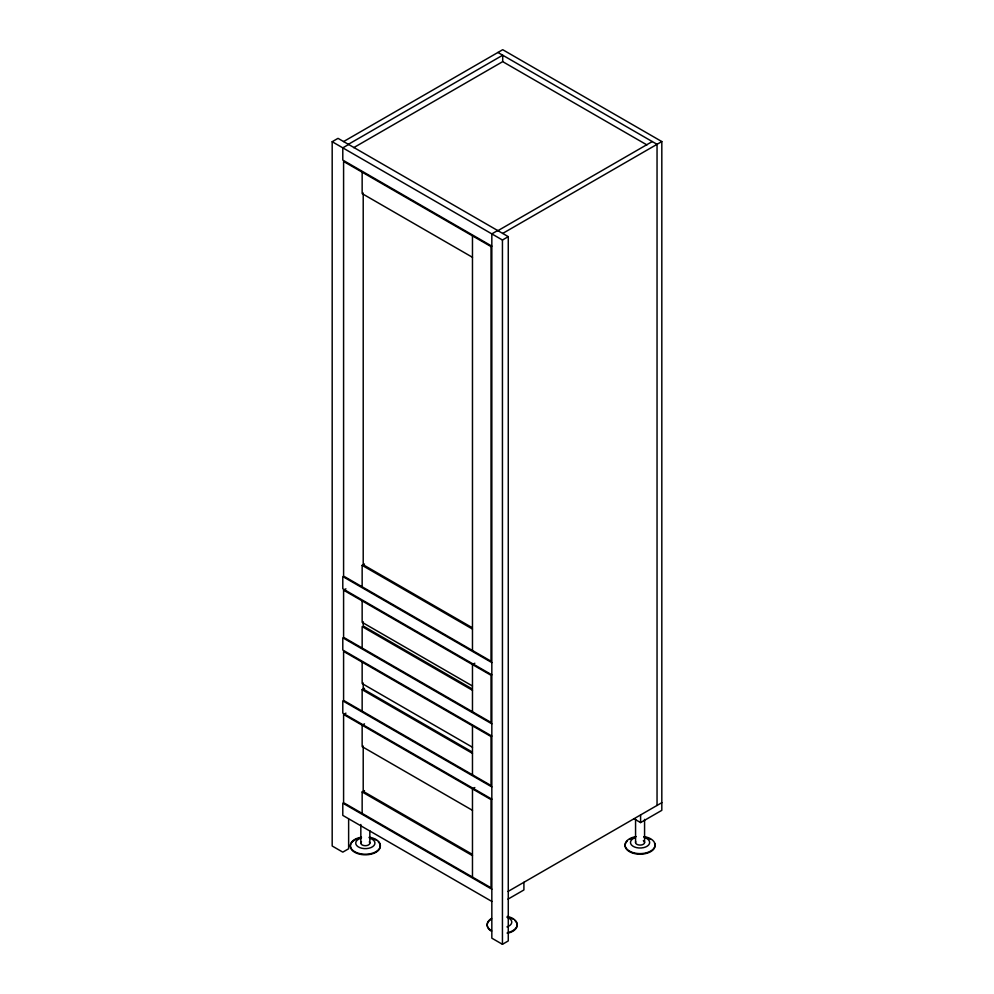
<?xml version="1.0" encoding="UTF-8"?>
<svg xmlns="http://www.w3.org/2000/svg" width="994" height="994" viewBox="0 0 994 994"><rect width="100%" height="100%" fill="white"/><g stroke="black" fill="none" stroke-linecap="round" stroke-linejoin="round"><path stroke-width="1.49" d="M348.633 819.292L348.633 848.764L342.793 852.131L332.182 846.006L332.182 141.72L338.022 138.352L508.269 236.647L508.269 940.933L502.442 944.3L491.831 938.174L491.831 233.888L497.659 230.521M343.589 141.558L502.703 49.7L661.818 141.558L661.818 810.334L640.596 822.585L633.973 818.758M348.36 144.316L502.703 55.217L502.703 61.417M348.633 144.478L342.793 147.845L342.793 160.084L491.831 246.139M353.727 147.646L502.703 61.64L646.92 144.913M497.932 230.67L652.263 141.558M502.703 233.428L661.818 141.558M332.182 141.72L502.442 240.014L508.269 236.647M362.151 586.795L362.151 565.362L364.487 564.02M343.589 590.163L491.036 675.286L491.036 722.452L343.589 637.328L343.589 590.163L345.924 588.821M362.151 711.12L362.151 689.687L364.487 688.333M343.589 714.487L491.036 799.611L491.036 887.804L343.589 802.68L343.589 714.487L345.924 713.145M364.487 723.856L362.151 725.21L362.151 746.643L472.473 810.334M474.809 663.222L472.473 664.576L472.473 711.729M362.151 813.39L362.151 791.957L364.487 790.615M474.809 787.546L472.473 788.901L472.473 877.081M508.009 891.481L661.818 802.68M508.009 899.135L523.913 889.953L523.913 882.287M497.932 52.458L657.046 144.316L657.046 805.438M472.473 257.309L362.151 193.619L362.151 172.186M472.2 627.674L363.208 564.754L363.208 193.01M362.151 565.362L472.473 629.053M491.831 662.588L342.793 576.545L342.793 588.783L491.831 674.827M472.473 686.009L362.151 622.319L362.151 600.885M472.2 688.917L363.208 625.996L363.208 621.71M472.473 690.296L362.151 626.605L362.151 648.038M491.831 723.831L342.793 637.788L342.793 650.026L491.831 736.069M472.473 747.252L362.151 683.561L362.151 662.128M472.2 751.998L363.208 689.078L363.208 682.953M362.151 689.687L472.473 753.377M491.831 786.913L342.793 700.857L342.793 713.108L491.831 799.151M472.2 854.268L363.208 791.348L363.208 746.022M362.151 791.957L472.473 855.648M491.831 889.183L342.793 803.14L342.793 815.391L491.831 901.434M644.572 819.367L644.572 842.552M640.596 814.931L640.596 822.585M635.564 819.242L635.564 842.427M502.442 240.014L502.442 944.3M472.473 235.876L472.473 650.486M472.473 725.819L472.473 774.811M369.83 830.798L369.83 843.16M360.834 824.486L360.834 843.036M643.329 840.688A4.498 2.597 0 0 1 643.578 844.117A4.498 2.597 0 0 1 637.726 844.701L636.806 844.279A4.498 2.597 0 0 1 635.75 841.756M643.95 836.588A14.997 8.66 0 0 1 652.362 849.92A14.997 8.66 0 0 1 627.786 849.92A14.997 8.66 0 0 1 636.185 836.588M654.561 843.31A14.997 8.66 0 0 1 638.111 854.132A14.997 8.66 0 0 1 627.077 841.222M629.463 839.421A14.997 8.66 0 0 1 632.569 838.041M643.95 837.184A14.997 8.66 0 0 1 650.672 839.421M644.87 837.681A9.605 5.542 0 0 1 647.417 846.043A9.605 5.542 0 0 1 632.718 846.043A9.605 5.542 0 0 1 635.265 837.681M507.3 916.431A14.997 8.66 0 0 1 517.178 924.569A14.997 8.66 0 0 1 507.3 932.707M491.558 930.695A14.997 8.66 0 0 1 491.558 918.444M515.165 920.829A14.997 8.66 0 0 1 507.3 933.304M491.558 931.291A14.997 8.66 0 0 1 491.558 919.04M509.673 917.661A14.997 8.66 0 0 1 512.78 919.04M506.965 917.3A9.605 5.542 0 0 1 506.965 926.905M369.283 841.856A4.498 2.597 0 0 1 368.439 844.975A4.498 2.597 0 0 1 362.996 845.31L362.077 844.888A4.498 2.597 0 0 1 361.493 841.744M369.221 837.209A14.997 8.66 0 0 1 377.621 850.541A14.997 8.66 0 0 1 353.044 850.541A14.997 8.66 0 0 1 361.456 837.209M378.329 841.831A14.997 8.66 0 0 1 372.837 853.66A14.997 8.66 0 0 1 352.348 850.491A14.997 8.66 0 0 1 357.84 838.663M358.996 838.315A14.997 8.66 0 0 1 361.456 837.793M369.221 837.793A14.997 8.66 0 0 1 371.681 838.315M372.837 838.663A14.997 8.66 0 0 1 375.943 840.042M370.128 838.302A9.605 5.542 0 0 1 372.688 846.664A9.605 5.542 0 0 1 357.977 846.664A9.605 5.542 0 0 1 360.536 838.302M491.036 246.587L343.589 161.463L343.589 576.085L491.036 661.209L491.036 246.587M491.036 736.529L343.589 651.405L343.589 700.397L491.036 785.533L491.036 736.529"/></g></svg>
